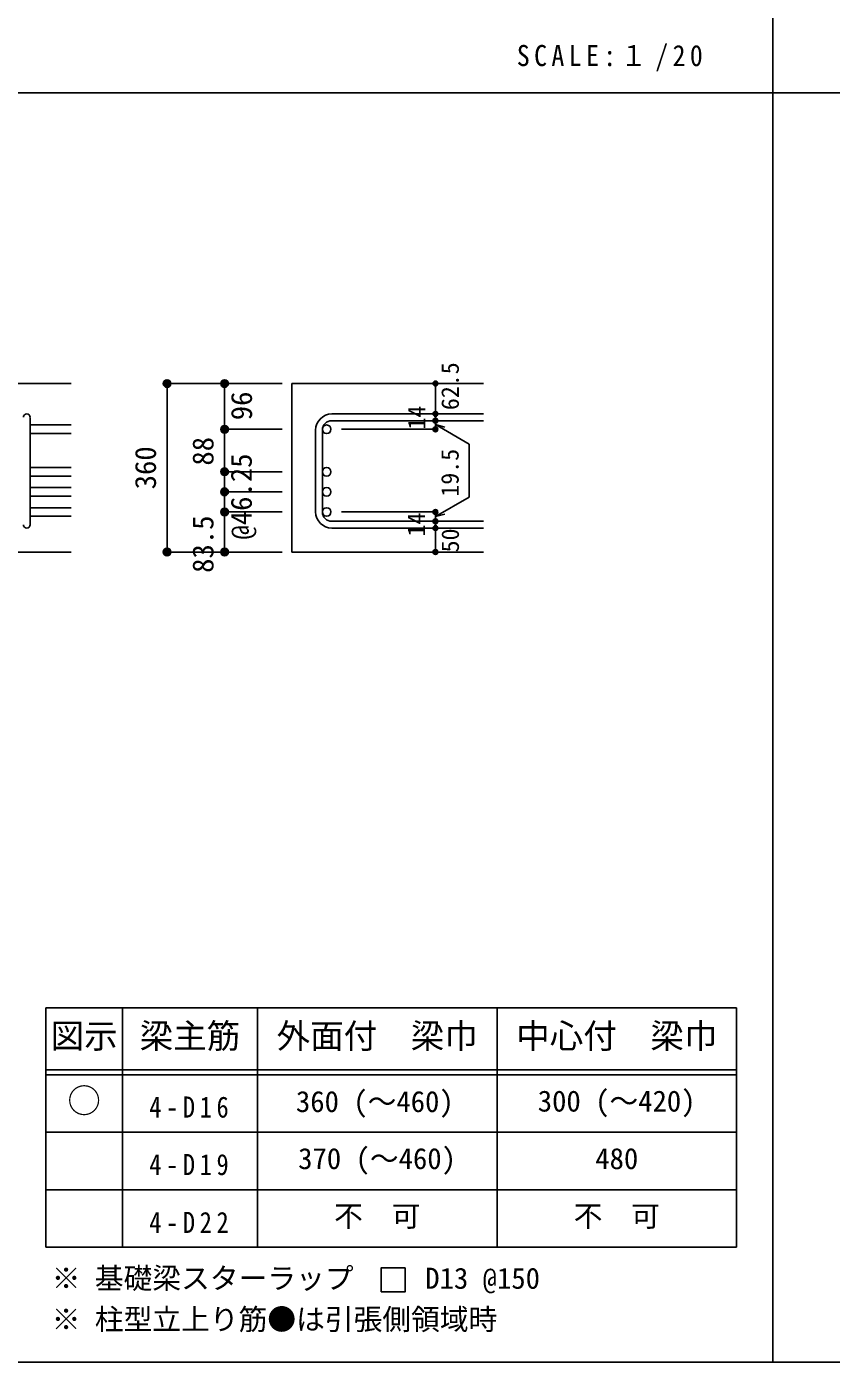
# Model space of a CAD drawing. Units: millimetres at full size, sheet at 1:20; some dimension numbers follow another scale. Extents: x -3982 to 3969, y -2797 to 2801.
# Drawn here: x -2307 to -628, y -2797 to -10 of the extents above; entities that cross this region are included whole.
import ezdxf
from ezdxf.enums import TextEntityAlignment as Align

# ---------------------------------------------------------------- set-up
doc = ezdxf.new("R2010")
doc.units = ezdxf.units.MM
doc.header["$LTSCALE"] = 20
doc.header["$PDMODE"] = 32
doc.header["$PDSIZE"] = 10
for name, color, linetype in [('6-1_躯体線', 2, 'Continuous'), ('6-5_梁主筋', 7, 'Continuous'), ('6-6_S.T.P.', 7, 'Continuous'), ('6-7_文字', 7, 'Continuous'), ('6-D_寸法', 4, 'Continuous'), ('6-E_枠', 7, 'Continuous'), ('F-0_枠', 6, 'Continuous')]:
    doc.layers.add(name, color=color, linetype=linetype)
doc.styles.add('ＭＳ ゴシック', font='')
doc.styles.get('ＭＳ ゴシック').set_extended_font_data('MS Gothic')

msp = doc.modelspace()

# ---------------------------------------------------------------- linework, layer by layer
at = {"layer": '6-1_躯体線'}
for p, q in [((-2213.87, -754.67), (-3113.87, -754.67)), ((-1353.87, -754.67), (-1753.87, -754.67)), ((-1753.87, -754.67), (-1753.87, -1106.17)), ((-2213.87, -1106.17), (-2613.87, -1106.17)), ((-1353.87, -1106.17), (-1753.87, -1106.17))]:
    msp.add_line(p, q, dxfattribs=at)
at = {"layer": '6-5_梁主筋'}
for p, q in [((-2213.87, -841.17), (-2299.87, -841.17)), ((-2213.87, -859.17), (-2299.87, -859.17)), ((-2213.87, -929.67), (-2299.87, -929.67)), ((-2213.87, -947.67), (-2299.87, -947.67)), ((-2213.87, -971.67), (-2299.87, -971.67)), ((-2213.87, -989.67), (-2299.87, -989.67)), ((-2213.87, -1013.67), (-2299.87, -1013.67)), ((-2213.87, -1031.67), (-2299.87, -1031.67))]:
    msp.add_line(p, q, dxfattribs=at)
at = {"layer": '6-5_梁主筋', "color": 3}
for centre in [(-1680.87, -850.17), (-1680.87, -938.67), (-1680.87, -980.67), (-1680.87, -1022.67)]:
    msp.add_circle(centre, 9, dxfattribs=at)
at = {"layer": '6-6_S.T.P.'}
for p, q in [((-2299.87, -1049.17), (-2299.87, -825.56)), ((-1353.87, -818.17), (-1670.37, -818.17)), ((-1353.87, -832.17), (-1670.37, -832.17)), ((-1703.87, -851.67), (-1703.87, -1022.67)), ((-1689.87, -851.67), (-1689.87, -1022.67)), ((-1353.87, -1042.17), (-1670.37, -1042.17)), ((-1353.87, -1056.17), (-1670.37, -1056.17))]:
    msp.add_line(p, q, dxfattribs=at)
for centre, radius, start, end in [((-2306.87, -825.17), 7, 0, 180), ((-1670.37, -851.67), 33.5, 90, 180), ((-1670.37, -851.67), 19.5, 90, 180), ((-1670.37, -1022.67), 33.5, 180, 270), ((-1670.37, -1022.67), 19.5, 180, 270), ((-2306.87, -1049.17), 7, 180, 0)]:
    msp.add_arc(centre, radius, start, end, dxfattribs=at)
at = {"layer": '6-7_文字'}
msp.add_lwpolyline([(-1567.31, -2649.88), (-1517.31, -2649.88), (-1517.31, -2599.88), (-1567.31, -2599.88)], close=True, dxfattribs=at)
at = {"layer": '6-D_寸法'}
for p, q in [((-2013.87, -754.67), (-1893.87, -754.67)), ((-2013.87, -1106.17), (-2013.87, -754.67)), ((-1893.87, -754.67), (-1773.87, -754.67)), ((-1893.87, -850.17), (-1893.87, -754.67)), ((-1893.87, -850.17), (-1893.87, -754.67)), ((-1453.87, -818.17), (-1453.87, -754.67)), ((-1453.87, -832.17), (-1453.87, -818.17)), ((-1453.87, -832.17), (-1453.87, -850.17)), ((-1893.87, -940.17), (-1893.87, -850.17)), ((-1893.87, -850.17), (-1773.87, -850.17)), ((-1893.87, -850.17), (-1893.87, -940.17)), ((-1453.87, -850.17), (-1649.95, -850.17)), ((-1453.87, -840.42), (-1383.81, -880.87)), ((-1453.87, -840.42), (-1434.55, -845.6)), ((-1383.81, -880.87), (-1383.81, -991.97)), ((-1893.87, -938.67), (-1773.87, -938.67)), ((-1893.87, -1022.67), (-1893.87, -940.17)), ((-1893.87, -940.17), (-1893.87, -1022.67)), ((-1893.87, -980.67), (-1773.87, -980.67)), ((-1453.87, -1032.42), (-1383.81, -991.97)), ((-1893.87, -1106.17), (-1893.87, -1022.67)), ((-1893.87, -1022.67), (-1773.87, -1022.67)), ((-1453.87, -1022.67), (-1649.95, -1022.67)), ((-1453.87, -1042.17), (-1453.87, -1022.67)), ((-1453.87, -1032.42), (-1434.55, -1027.25)), ((-1453.87, -1056.17), (-1453.87, -1042.17)), ((-1453.87, -1106.17), (-1453.87, -1056.17)), ((-2013.87, -1106.17), (-1893.87, -1106.17)), ((-1893.87, -1106.17), (-1773.87, -1106.17))]:
    msp.add_line(p, q, dxfattribs=at)
for centre, radius in [((-2013.87, -754.67), 8), ((-2013.87, -754.67), 7.2), ((-2013.87, -754.67), 6.4), ((-2013.87, -754.67), 5.6), ((-2013.87, -754.67), 4.8), ((-2013.87, -754.67), 4), ((-2013.87, -754.67), 3.2), ((-2013.87, -754.67), 2.4), ((-1893.87, -754.67), 8), ((-1893.87, -754.67), 7.2), ((-1893.87, -754.67), 6.4), ((-1893.87, -754.67), 5.6), ((-1893.87, -754.67), 4.8), ((-1893.87, -754.67), 4), ((-1893.87, -754.67), 3.2), ((-1893.87, -754.67), 2.4), ((-1453.87, -754.67), 4), ((-1453.87, -754.67), 3.6), ((-1453.87, -754.67), 3.2), ((-1453.87, -754.67), 2.8), ((-1453.87, -754.67), 2.4), ((-2013.87, -754.67), 1.6), ((-2013.87, -754.67), 0.8), ((-1893.87, -754.67), 1.6), ((-1893.87, -754.67), 0.8), ((-1453.87, -754.67), 2), ((-1453.87, -754.67), 1.6), ((-1453.87, -754.67), 1.2), ((-1453.87, -754.67), 0.8), ((-1453.87, -754.67), 0.4), ((-1453.87, -818.17), 4), ((-1453.87, -832.17), 4), ((-1453.87, -818.17), 3.6), ((-1453.87, -832.17), 3.6), ((-1453.87, -818.17), 3.2), ((-1453.87, -832.17), 3.2), ((-1453.87, -818.17), 2.8), ((-1453.87, -832.17), 2.8), ((-1453.87, -818.17), 2.4), ((-1453.87, -832.17), 2.4), ((-1453.87, -818.17), 2), ((-1453.87, -832.17), 2), ((-1453.87, -818.17), 1.6), ((-1453.87, -832.17), 1.6), ((-1453.87, -818.17), 1.2), ((-1453.87, -832.17), 1.2), ((-1453.87, -818.17), 0.8), ((-1453.87, -832.17), 0.8), ((-1453.87, -818.17), 0.4), ((-1453.87, -832.17), 0.4), ((-1893.87, -850.17), 8), ((-1893.87, -850.17), 7.2), ((-1893.87, -850.17), 6.4), ((-1893.87, -850.17), 5.6), ((-1893.87, -850.17), 4.8), ((-1893.87, -850.17), 4), ((-1893.87, -850.17), 3.2), ((-1893.87, -850.17), 2.4), ((-1893.87, -850.17), 1.6), ((-1893.87, -850.17), 0.8), ((-1453.87, -850.17), 4), ((-1453.87, -850.17), 3.6), ((-1453.87, -850.17), 3.2), ((-1453.87, -850.17), 2.8), ((-1453.87, -850.17), 2.4), ((-1453.87, -850.17), 2), ((-1453.87, -850.17), 1.6), ((-1453.87, -850.17), 1.2), ((-1453.87, -850.17), 0.8), ((-1453.87, -850.17), 0.4), ((-1893.87, -938.67), 8), ((-1893.87, -938.67), 7.2), ((-1893.87, -938.67), 6.4), ((-1893.87, -938.67), 5.6), ((-1893.87, -938.67), 4.8), ((-1893.87, -938.67), 4), ((-1893.87, -938.67), 3.2), ((-1893.87, -938.67), 2.4), ((-1893.87, -938.67), 1.6), ((-1893.87, -938.67), 0.8), ((-1893.87, -980.67), 8), ((-1893.87, -980.67), 7.2), ((-1893.87, -980.67), 6.4), ((-1893.87, -980.67), 5.6), ((-1893.87, -980.67), 4.8), ((-1893.87, -980.67), 4), ((-1893.87, -980.67), 3.2), ((-1893.87, -980.67), 2.4), ((-1893.87, -980.67), 1.6), ((-1893.87, -980.67), 0.8), ((-1893.87, -1022.67), 8), ((-1893.87, -1022.67), 7.2), ((-1893.87, -1022.67), 6.4), ((-1893.87, -1022.67), 5.6), ((-1893.87, -1022.67), 4.8), ((-1893.87, -1022.67), 4), ((-1893.87, -1022.67), 3.2), ((-1893.87, -1022.67), 2.4), ((-1893.87, -1022.67), 1.6), ((-1893.87, -1022.67), 0.8), ((-1453.87, -1022.67), 4), ((-1453.87, -1022.67), 3.6), ((-1453.87, -1022.67), 3.2), ((-1453.87, -1022.67), 2.8), ((-1453.87, -1022.67), 2.4), ((-1453.87, -1022.67), 2), ((-1453.87, -1022.67), 1.6), ((-1453.87, -1022.67), 1.2), ((-1453.87, -1022.67), 0.8), ((-1453.87, -1022.67), 0.4), ((-1453.87, -1042.17), 4), ((-1453.87, -1056.17), 4), ((-1453.87, -1042.17), 3.6), ((-1453.87, -1056.17), 3.6), ((-1453.87, -1042.17), 3.2), ((-1453.87, -1056.17), 3.2), ((-1453.87, -1042.17), 2.8), ((-1453.87, -1056.17), 2.8), ((-1453.87, -1042.17), 2.4), ((-1453.87, -1056.17), 2.4), ((-1453.87, -1042.17), 2), ((-1453.87, -1056.17), 2), ((-1453.87, -1042.17), 1.6), ((-1453.87, -1056.17), 1.6), ((-1453.87, -1042.17), 1.2), ((-1453.87, -1056.17), 1.2), ((-1453.87, -1042.17), 0.8), ((-1453.87, -1056.17), 0.8), ((-1453.87, -1042.17), 0.4), ((-1453.87, -1056.17), 0.4), ((-2013.87, -1106.17), 8), ((-2013.87, -1106.17), 7.2), ((-2013.87, -1106.17), 6.4), ((-2013.87, -1106.17), 5.6), ((-2013.87, -1106.17), 4.8), ((-2013.87, -1106.17), 4), ((-2013.87, -1106.17), 3.2), ((-2013.87, -1106.17), 2.4), ((-2013.87, -1106.17), 1.6), ((-2013.87, -1106.17), 0.8), ((-1893.87, -1106.17), 8), ((-1893.87, -1106.17), 7.2), ((-1893.87, -1106.17), 6.4), ((-1893.87, -1106.17), 5.6), ((-1893.87, -1106.17), 4.8), ((-1893.87, -1106.17), 4), ((-1893.87, -1106.17), 3.2), ((-1893.87, -1106.17), 2.4), ((-1893.87, -1106.17), 1.6), ((-1893.87, -1106.17), 0.8), ((-1453.87, -1106.17), 4), ((-1453.87, -1106.17), 3.6), ((-1453.87, -1106.17), 3.2), ((-1453.87, -1106.17), 2.8), ((-1453.87, -1106.17), 2.4), ((-1453.87, -1106.17), 2), ((-1453.87, -1106.17), 1.6), ((-1453.87, -1106.17), 1.2), ((-1453.87, -1106.17), 0.8), ((-1453.87, -1106.17), 0.4)]:
    msp.add_circle(centre, radius, dxfattribs=at)
at = {"layer": '6-D_寸法', "color": 7}
for p in [(-2013.87, -754.67), (-1893.87, -754.67), (-1453.87, -754.67), (-1453.87, -818.17), (-1453.87, -832.17), (-1893.87, -850.17), (-1893.87, -850.17), (-1453.87, -850.17), (-1893.87, -938.67), (-1893.87, -938.67), (-1893.87, -980.67), (-1893.87, -980.67), (-1893.87, -1022.67), (-1893.87, -1022.67), (-1453.87, -1022.67), (-1453.87, -1022.67), (-1453.87, -1042.17), (-1453.87, -1056.17), (-2013.87, -1106.17), (-2013.87, -1106.17), (-1893.87, -1106.17), (-1893.87, -1106.17), (-1453.87, -1106.17)]:
    msp.add_point(p, dxfattribs=at)
at = {"layer": '6-E_枠', "color": 3}
for p, q in [((-2267.02, -2056.95), (-2267.02, -2556.95)), ((-2267.02, -2056.95), (-825.33, -2056.95)), ((-825.33, -2056.95), (-825.33, -2556.95)), ((-2267.02, -2556.95), (-825.33, -2556.95))]:
    msp.add_line(p, q, dxfattribs=at)
at = {"layer": '6-E_枠'}
for p, q in [((-2107.02, -2056.95), (-2107.02, -2556.95)), ((-1825.33, -2056.95), (-1825.33, -2556.95)), ((-1325.33, -2056.95), (-1325.33, -2556.95)), ((-2267.02, -2186.95), (-825.33, -2186.95)), ((-2267.02, -2196.95), (-825.33, -2196.95)), ((-2267.02, -2316.95), (-825.33, -2316.95)), ((-2267.02, -2436.95), (-825.33, -2436.95))]:
    msp.add_line(p, q, dxfattribs=at)
at = {"layer": 'F-0_枠', "color": 2}
for p, q in [((-749.76, 2800.77), (-749.76, -2796.83)), ((-3981.92, -148.03), (2482.4, -148.03))]:
    msp.add_line(p, q, dxfattribs=at)
at = {"layer": 'F-0_枠'}
msp.add_line((3969.4, -2796.83), (-3981.92, -2796.83), dxfattribs=at)

# ---------------------------------------------------------------- texts
at = {"layer": '6-7_文字', "color": 2, "style": 'ＭＳ ゴシック'}
for s, p in [('図示', (-2257.02, -2156.95)), ('梁主筋', (-2071.17, -2156.95)), ('外面付\u3000梁巾', (-1785.33, -2156.95)), ('中心付\u3000梁巾', (-1285.33, -2156.95)), ('○', (-2222.02, -2291.95))]:
    msp.add_text(s, height=51.32, dxfattribs=at).set_placement(p, align=Align.BOTTOM_LEFT)
at = {"layer": '6-7_文字', "style": 'ＭＳ ゴシック'}
for s, p in [('360 (～460)', (-1745.02, -2287.95)), ('300 (～420)', (-1240.33, -2286.95)), ('370 (～460)', (-1740.33, -2406.95)), ('480', (-1120.33, -2406.95)), ('不\u3000可', (-1665.33, -2526.95)), ('不\u3000可', (-1165.33, -2526.95)), ('※ 基礎梁スターラップ     D13 @150', (-2254.64, -2656.67)), ('※ 柱型立上り筋●は引張側領域時', (-2254.64, -2742.34))]:
    msp.add_text(s, height=43.99, dxfattribs=at).set_placement(p, align=Align.BOTTOM_LEFT)
at = {"layer": '6-7_文字', "color": 2, "insert": (-1283.99, -103.03), "char_height": 43.99, "attachment_point": 7, "style": 'ＭＳ ゴシック'}
msp.add_mtext('\\T1.34;\\W0.9;SCALE:１/20', dxfattribs=at)
at = {"layer": '6-7_文字', "char_height": 43.99, "attachment_point": 7, "style": 'ＭＳ ゴシック'}
for s, insert in [('\\T1.38;\\W0.85;4-D16', (-2051.17, -2286.95)), ('\\T1.38;\\W0.85;4-D19', (-2051.17, -2406.95)), ('\\T1.38;\\W0.85;4-D22', (-2051.17, -2526.95))]:
    msp.add_mtext(s, dxfattribs=dict(at, insert=insert))
at = {"layer": '6-D_寸法', "style": 'ＭＳ ゴシック'}
for s, height, p in [('62.5', 36.66, (-1394.02, -810.13)), ('96', 43.99, (-1823.52, -831.2)), ('14', 36.66, (-1463.87, -850.67)), ('360', 43.99, (-2023.87, -975.42)), ('88', 43.99, (-1903.87, -925.92)), ('@46.25', 43.99, (-1823.87, -1080.17)), ('19.5', 36.66, (-1394.39, -990.72)), ('14', 36.66, (-1464.53, -1073.84)), ('83.5', 43.99, (-1903.87, -1149.73)), ('50', 36.66, (-1393.79, -1106.97))]:
    msp.add_text(s, height=height, rotation=90, dxfattribs=at).set_placement(p, align=Align.BOTTOM_LEFT)

doc.saveas('drawing.dxf')
